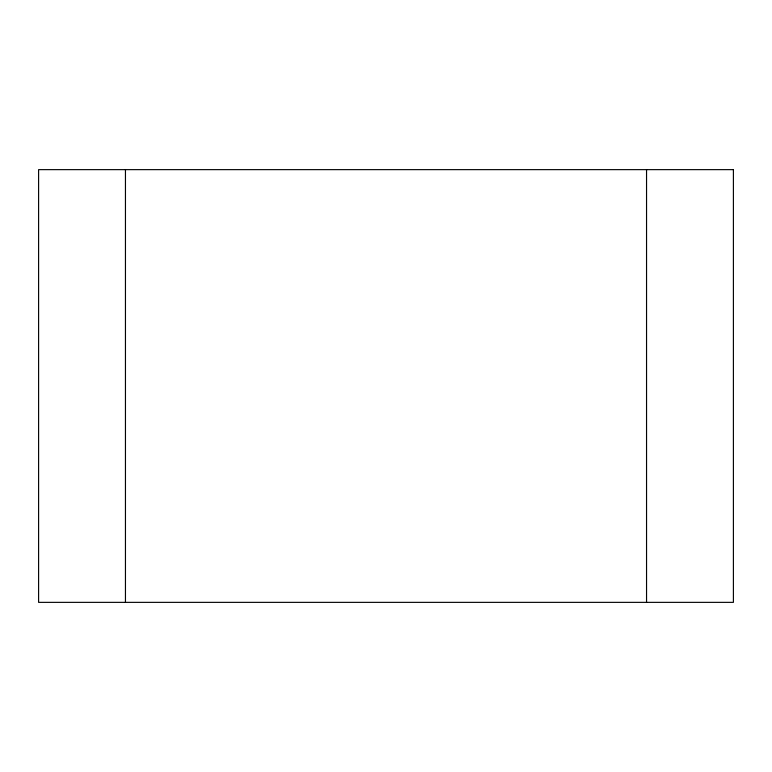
<?xml version="1.0" encoding="UTF-8"?>
<svg xmlns="http://www.w3.org/2000/svg" width="772" height="772" viewBox="0 0 772 772"><rect width="100%" height="100%" fill="white"/><g stroke="black" fill="none" stroke-linecap="round" stroke-linejoin="round"><path stroke-width="1.16" d="M646.55 169.637L646.55 602.363M125.45 169.637L125.45 602.363M733.4 169.637L38.6 169.637L38.6 602.363L733.4 602.363L733.4 169.637"/></g></svg>
